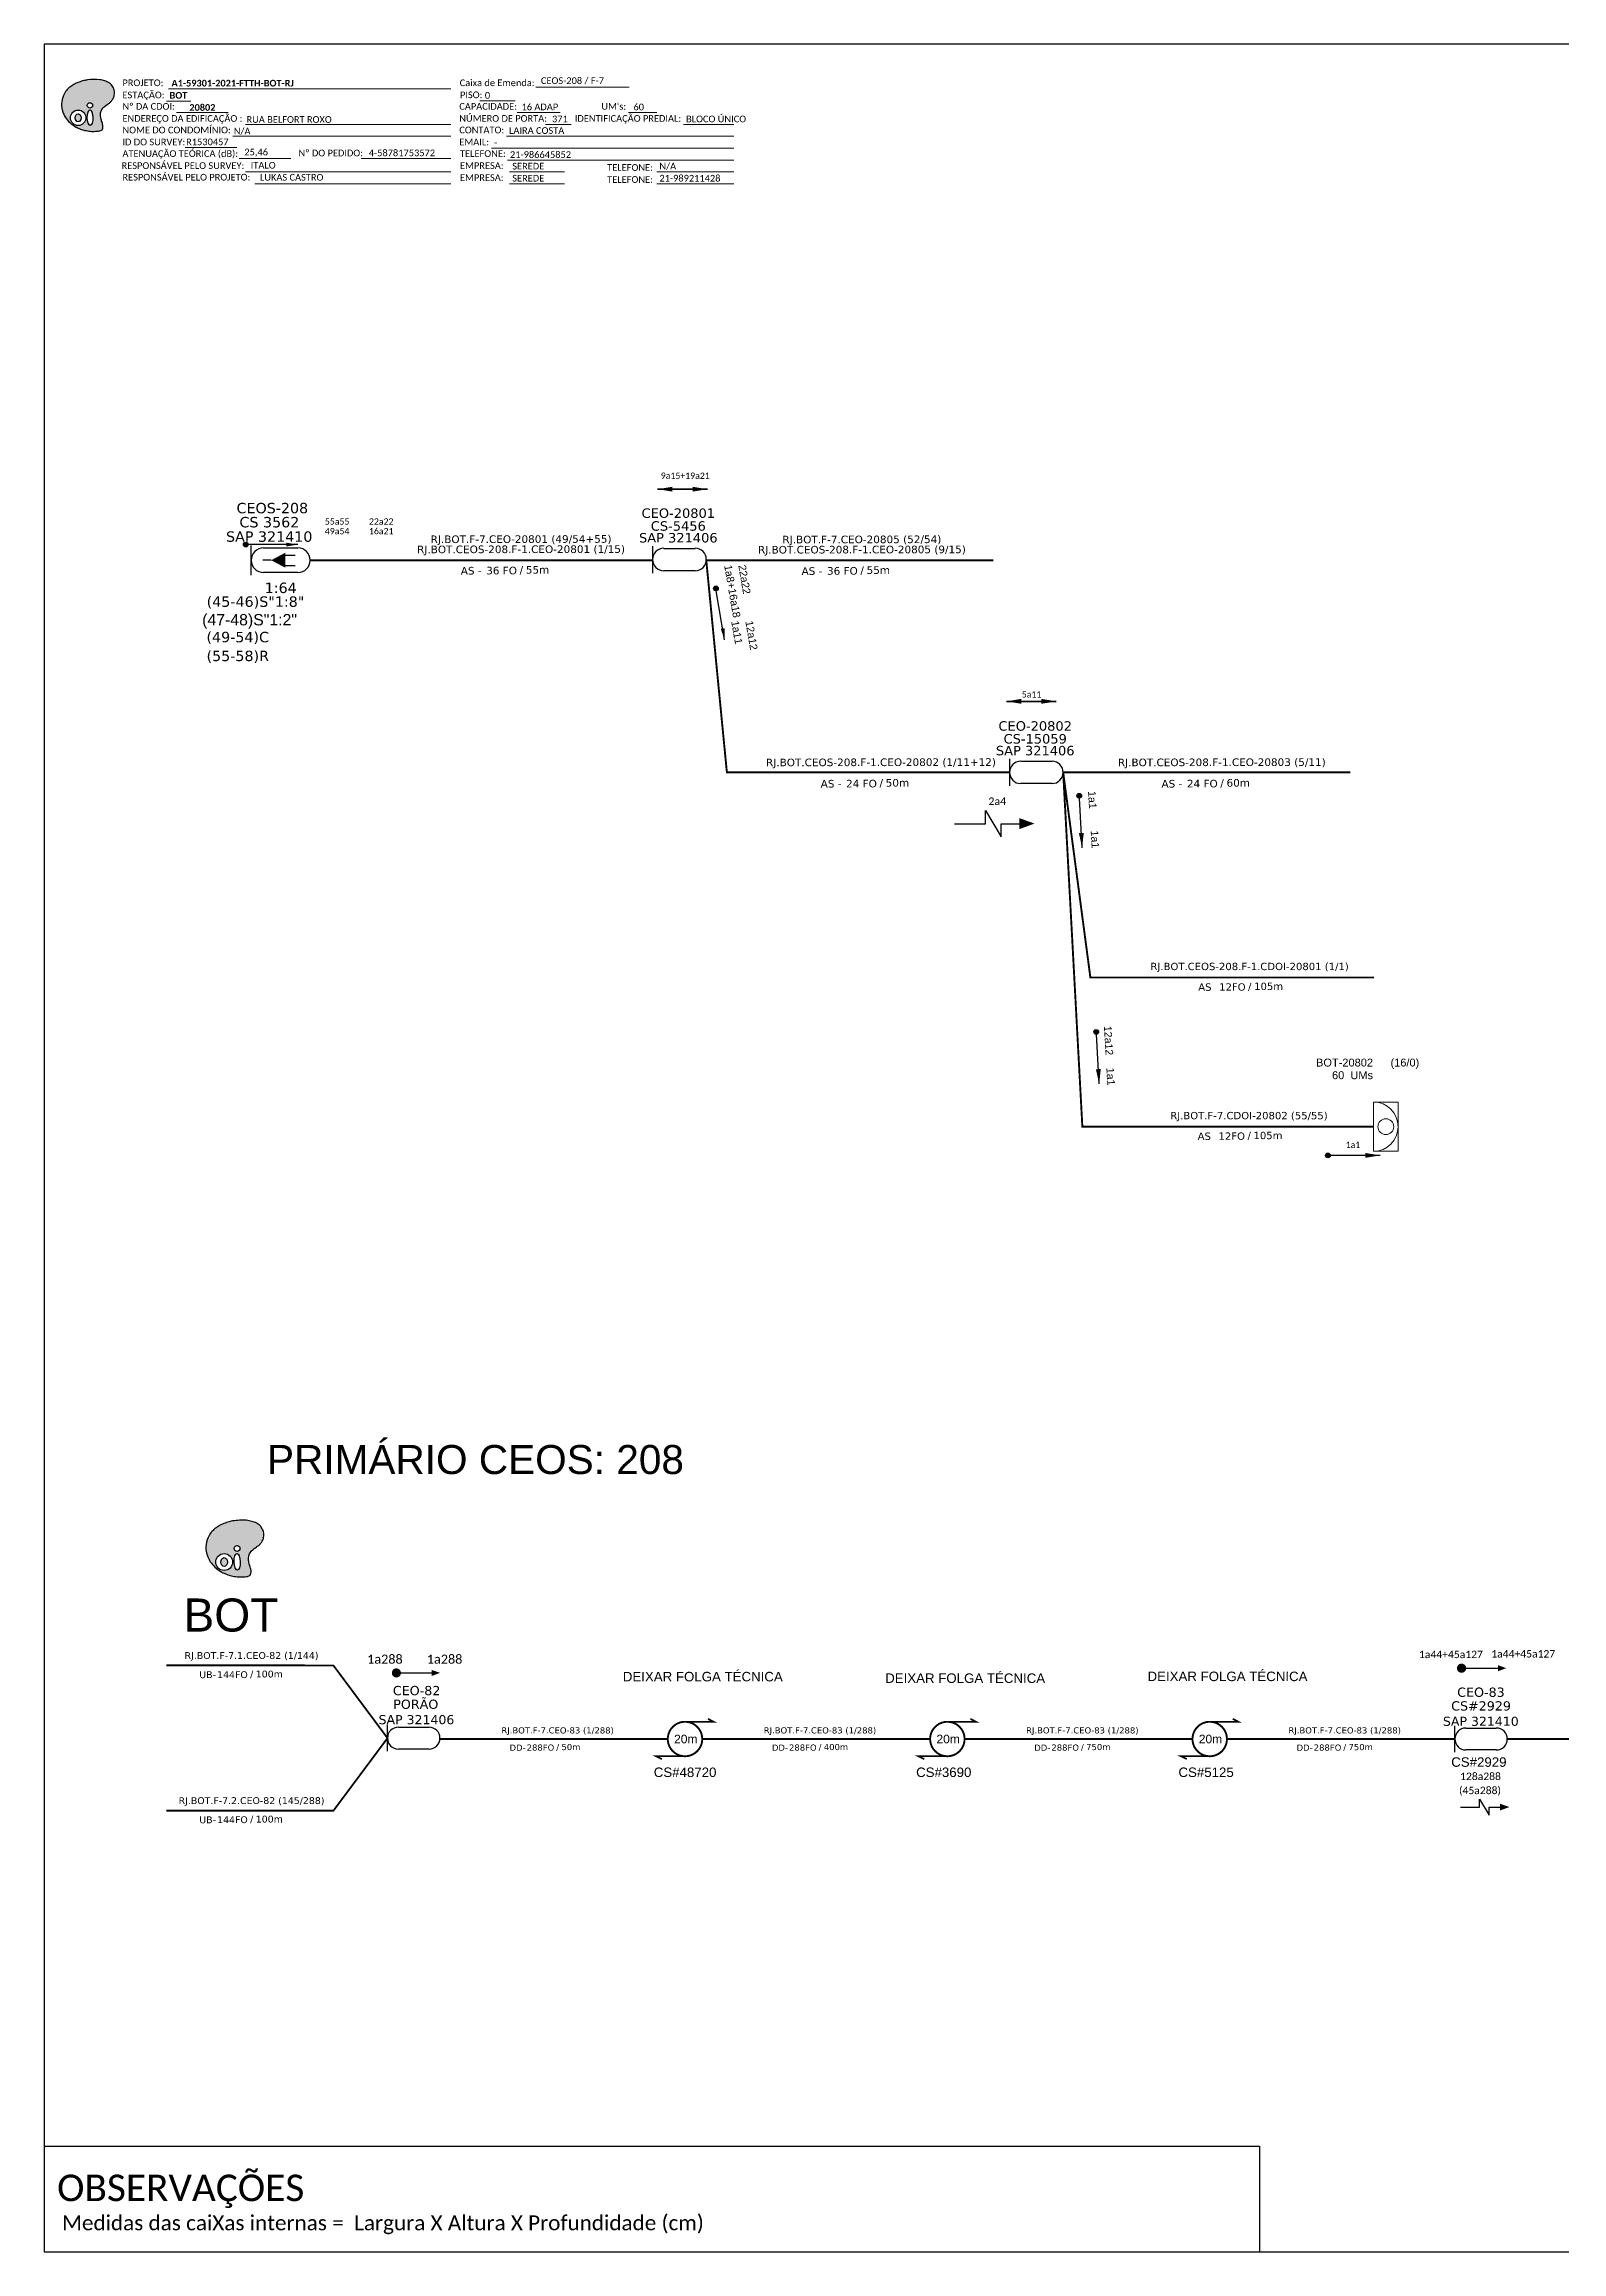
# Model space of a CAD drawing. Extents: x -89 to 2622484776, y -1852823961 to 1299.
# Drawn here: x -89 to 319, y 705 to 1299 of the extents above; entities that cross this region are included whole.
import ezdxf
from ezdxf.enums import TextEntityAlignment as Align

# ---------------------------------------------------------------- set-up
doc = ezdxf.new("R2010")
doc.units = 0
for name, color, linetype, lineweight in [("20.0-LEGENDA DOS CDO'S", 1, 'Continuous', 0), ('20.1-CDO_INTERIOR', 1, 'Continuous', 0), ('40.1-ETIQUETAS', 1, 'Continuous', 20)]:
    doc.layers.add(name, color=color, linetype=linetype, lineweight=lineweight)
for name, color, linetype in [('20.4-CEO', 1, 'Continuous'), ('20.4-CEOS', 1, 'Continuous'), ('20.5-CABO AÉREO', 1, 'Continuous'), ('20.5-CEO', 1, 'Continuous'), ('CAP a instalar', 1, 'Continuous'), ('CEO', 5, 'Continuous'), ('SETA', 7, 'Continuous'), ('Seta indicação do cabo', 7, 'Continuous')]:
    doc.layers.add(name, color=color, linetype=linetype)
doc.styles.add('ARIAL', font='arial.ttf')
doc.styles.add('siredit', font='verdana.ttf')
doc.styles.get("Standard").update_dxf_attribs({"font": 'arial.ttf'})
doc.styles.add('WMF-Calibri0', font='calibri.ttf')
doc.styles.add('WMF-Calibri1', font='calibrib.ttf')
doc.linetypes.add('FENCELINE1', pattern='A,0.25,-0.1,[133,ltypeshp.shx,S=0.1,R=0,X=-0.1,Y=0],-0.1,1', length=1.45)
doc.dimstyles.new('CC', dxfattribs={"dimtxt": 1, "dimasz": 2, "dimexe": 0.18, "dimexo": 0.0625, "dimgap": 0.09, "dimtad": 0, "dimdec": 0, "dimrnd": 1, "dimzin": 0, "dimdsep": 46, "dimtxsty": 'siredit', "dimblk": 'NONE', "dimcen": 0, "dimse1": 1, "dimse2": 1, "dimsd1": 1, "dimsd2": 1, "dimclrt": 7, "dimadec": 0, "dimazin": 0, "dimtfac": 1, "dimtdec": 0, "dimtofl": 0, "dimtmove": 0, "dimatfit": 3, "dimfxl": 0, "dimtolj": 1, "dimtzin": 0, "dimarcsym": 0})

# ---------------------------------------------------------------- blocks, each defined once
blk = doc.blocks.new('OI')
h = blk.add_hatch(color=40)
edge = h.paths.add_edge_path()
edge.add_spline(control_points=[(4.35, -0.67), (3.92, -0.99), (3.26, -1.5), (2.81, -2.59), (2.9, -3.5), (3.06, -4.27), (3.31, -4.85), (3.37, -5.39), (3.4, -5.88), (3.2, -6.4), (2.54, -6.61), (1.65, -6.63), (0.55, -6.67), (-0.56, -6.42), (-1.61, -6.14), (-2.77, -5.61), (-3.92, -4.77), (-4.89, -3.7), (-5.34, -2.65), (-5.6, -1.94), (-5.85, -0.96), (-5.71, 0.47), (-5.1, 2.02), (-4.14, 3.02), (-3.3, 3.61), (-2.37, 4.16), (-1.36, 4.44), (-0.56, 4.7), (0.79, 4.85), (2.24, 4.97), (3.79, 4.57), (4.67, 4.21), (5.44, 3.65), (5.76, 2.99), (6.03, 2.21), (6.01, 1.46), (5.72, 0.64), (5.31, 0.08), (4.88, -0.38), (4.51, -0.55), (4.35, -0.67)], knot_values=[0, 0, 0, 0, 1.60434, 2.417191, 3.427595, 4.282808, 4.776746, 5.304182, 5.888771, 6.258406, 6.858137, 7.79129, 8.986195, 10.124242, 11.187857, 12.242908, 13.953784, 15.414161, 16.515391, 17.349188, 17.675853, 19.552021, 21.515531, 22.568638, 23.63245, 24.621084, 25.782718, 26.745347, 27.142653, 29.870543, 31.004649, 31.921532, 32.709589, 33.801391, 34.042471, 35.192333, 35.971461, 36.628871, 37.254359, 37.836911, 37.836911, 37.836911, 37.836911], degree=3, periodic=0)
h.paths.add_polyline_path([(1.13, -0.87, -1), (-0.04, -0.87, -1)], flags=16)
edge = h.paths.add_edge_path(flags=16)
edge.add_ellipse((0.56, -3.59), major_axis=(-0.02, 1.71), ratio=0.361305, start_angle=0, end_angle=360)
h.paths.add_polyline_path([(-0.36, -3.62, -1), (-3.8, -3.62, -1)], flags=16)
edge = h.paths.add_edge_path(flags=0)
edge.add_ellipse((-2.08, -3.62), major_axis=(0, 0.885), ratio=0.758294, start_angle=0, end_angle=360)
at = {"color": 40}
for centre, radius in [((-2.08, -3.62), 1.72), ((0.54, -0.87), 0.587)]:
    blk.add_circle(centre, radius, dxfattribs=at)
blk.add_ellipse((-2.08, -3.62), major_axis=(0, 0.885), ratio=0.758294, start_param=-3.141592653589792, end_param=3.141592653589792, dxfattribs=at)
blk.add_ellipse((0.56, -3.59), major_axis=(-0.02, 1.71), ratio=0.361305, dxfattribs=at)
at = {"color": 40, "start_tangent": (-0.800898, -0.598801), "end_tangent": (-0.800898, -0.598801)}
blk.add_spline([(4.35, -0.67), (3.2, -1.78), (2.9, -2.54), (2.92, -3.55), (3.12, -4.38), (3.28, -4.85), (3.37, -5.37), (3.35, -5.95), (3.2, -6.29), (2.66, -6.55), (1.73, -6.63), (0.54, -6.62), (-0.58, -6.41), (-1.6, -6.11), (-2.56, -5.67), (-3.95, -4.67), (-4.89, -3.56), (-5.37, -2.56), (-5.64, -1.78), (-5.72, -1.46), (-5.63, 0.42), (-4.84, 2.22), (-4.13, 2.99), (-3.27, 3.62), (-2.4, 4.09), (-1.3, 4.47), (-0.37, 4.72), (0.02, 4.77), (2.75, 4.8), (3.85, 4.53), (4.69, 4.16), (5.31, 3.68), (5.85, 2.73), (5.93, 2.5), (5.94, 1.35), (5.67, 0.62), (5.29, 0.08), (4.84, -0.36), (4.35, -0.67)], degree=3, dxfattribs=at)
blk = doc.blocks.new('CARIMBO')
at = {"color": 7, "lineweight": 0}
for points in [[(35.66, -16.79), (111.64, -16.79)], [(134.48, -16.3), (159.61, -16.3)], [(35.15, -20.06), (41.7, -20.06)], [(37.81, -23.14), (51.75, -23.14)], [(119.43, -20.02), (128.92, -20.02)], [(129.48, -23.14), (141.1, -23.14)], [(159.42, -23.14), (167.09, -23.14)], [(52.97, -29.48), (111.64, -29.48)], [(56.38, -26.37), (111.64, -26.37)], [(126.6, -29.48), (187.83, -29.48)], [(137.07, -26.37), (144.01, -26.37)], [(174.24, -26.37), (187.8, -26.37)], [(40.13, -32.55), (54.07, -32.55)], [(54.67, -35.52), (68.61, -35.52)], [(122.56, -32.72), (187.83, -32.72)], [(56.38, -39.07), (111.64, -39.07)], [(126.84, -35.96), (187.83, -35.96)], [(127.45, -39.07), (142.25, -39.07)], [(167.06, -39.07), (187.83, -39.07)], [(58.87, -42.31), (111.64, -42.31)], [(127.45, -42.31), (142.25, -42.31)], [(167.06, -42.31), (187.83, -42.31)]]:
    blk.add_lwpolyline(points, dxfattribs=at)
at = {"color": 7, "xscale": 1.213923925163967, "yscale": 1.213923925163967, "zscale": 1.213923925163967, "rotation": 0.1532896023949059}
blk.add_blockref('OI', (13.86, -20.16), dxfattribs=at)
at = {"color": 7, "lineweight": 0, "style": 'WMF-Calibri0'}
for s, height, p in [('PROJETO:', 1.793, (23.26, -16.04)), ('ESTAÇÃO:', 1.793, (23.26, -19.32)), ('Caixa de Emenda:', 1.7927, (114.02, -16.04)), ('PISO:', 1.793, (114.09, -19.28)), ('ENDEREÇO DA EDIFICAÇÃO :', 1.7927, (23.26, -25.63)), ('Nº DA CDOI:', 1.7927, (23.26, -22.39)), ('CAPACIDADE:', 1.7927, (113.91, -22.39)), ('NÚMERO DE PORTA:', 1.7927, (113.91, -25.63)), ('IDENTIFICAÇÃO PREDIAL:', 1.7927, (144.99, -25.63)), ("UM's:", 1.793, (152.15, -22.39)), ('NOME DO CONDOMÍNIO:', 1.7927, (23.26, -28.74)), ('CONTATO:', 1.793, (113.91, -28.74)), ('ATENUAÇÃO TEÓRICA (dB):', 1.7927, (23.26, -35.09)), ('ID DO SURVEY:', 1.7927, (23.26, -31.97)), ('EMAIL:', 1.793, (113.91, -31.97)), ('TELEFONE:', 1.793, (114.09, -35.09)), ('RESPONSÁVEL PELO SURVEY:', 1.7927, (23.02, -38.32)), ('RESPONSÁVEL PELO PROJETO:', 1.7927, (23.26, -41.44)), ('EMPRESA:', 1.793, (114.09, -38.32)), ('EMPRESA:', 1.793, (114.09, -41.56)), ('TELEFONE:', 1.793, (153.7, -38.83)), ('TELEFONE:', 1.793, (153.7, -42.06))]:
    blk.add_text(s, height=height, dxfattribs=at).set_placement(p)
at = {"color": 7, "lineweight": 0, "flags": 8}
for tag, p, style in [('EST', (35.94, -19.41), 'WMF-Calibri1'), ('PROJ', (36.46, -16.13), 'WMF-Calibri1'), ('PISO_PTR', (120.78, -19.42), 'WMF-Calibri0'), ('CEOS-XX', (135.87, -15.46), 'WMF-Calibri0'), ('CAPAC.', (130.66, -22.52), 'WMF-Calibri0'), ("UC'S", (160.78, -22.54), 'WMF-Calibri0'), ('NOME_DO_COND.', (53.23, -29.02), 'WMF-Calibri0'), ('LOGRADOURO', (56.65, -25.91), 'WMF-Calibri0'), ('NOME_DO_CONTATO', (127.3, -28.89), 'WMF-Calibri0'), ('N°', (138.85, -25.77), 'WMF-Calibri0'), ('N°PREDIO', (174.94, -25.77), 'WMF-Calibri0'), ('_ID_', (40.39, -31.94), 'WMF-Calibri0'), ('O_POTEN', (56.06, -34.68), 'WMF-Calibri0'), ('EMAIL', (123.26, -32.12), 'WMF-Calibri0'), ('TELEFONE', (127.55, -35.36), 'WMF-Calibri0'), ('RES_SURVEY', (57.78, -38.23), 'WMF-Calibri0'), ('RES_PROJ', (60.27, -41.47), 'WMF-Calibri0'), ('EMP_RESP_SURVEY', (128.16, -38.47), 'WMF-Calibri0'), ('EMP_RESP_PROJ', (128.16, -41.71), 'WMF-Calibri0'), ('CONT_RESP_SURVEY', (167.76, -38.47), 'WMF-Calibri0'), ('CONT_RESP_PROJ', (167.76, -41.71), 'WMF-Calibri0')]:
    blk.add_attdef(tag, p, '', height=1.79, dxfattribs=dict(at, style=style))
at = {"color": 7, "lineweight": 0, "style": 'WMF-Calibri1', "flags": 8}
blk.add_attdef("N° CDO'S", text='', height=1.79, dxfattribs=at).set_placement((44.78, -22.68), align=Align.CENTER)
blk = doc.blocks.new('ETIQUETA_RS5F')
at = {"layer": '40.1-ETIQUETAS', "color": 0, "style": 'siredit'}
blk.add_text('/', height=1.5, dxfattribs=at).set_placement((1.58, -1.95), align=Align.MIDDLE_RIGHT)
for tag, p in [('ETIQUETA_R_PRIMARIA', (1.21, 4.1)), ('ETIQUETA_R_SECUNDARIA', (1.21, 2.1)), ('F_ATIVAS/F_MORTAS', (1.14, -4.24))]:
    blk.add_attdef(tag, text='', height=1.5, dxfattribs=at).set_placement(p, align=Align.MIDDLE_CENTER)
for tag, p in [('TIPO_CABO', (-6.58, -2.12)), ('CAP_CABO', (0.4, -2.09))]:
    blk.add_attdef(tag, text='', height=1.5, dxfattribs=at).set_placement(p, align=Align.MIDDLE_RIGHT)
blk.add_attdef('METROS', text='', height=1.5, dxfattribs=at).set_placement((2.14, -1.95), align=Align.MIDDLE_LEFT)
for tag, p in [('FUSÃO_1', (0.85, -8.39)), ('FUSÃO_2', (0.85, -10.6)), ('FUSÃO_3', (0.85, -12.93)), ('FUSÃO_4', (0.85, -15.14)), ('FUSÃO_5', (0.85, -17.16))]:
    blk.add_attdef(tag, text='', height=1.5, dxfattribs=at).set_placement(p, align=Align.CENTER)
blk = doc.blocks.new('_None')
blk = doc.blocks.new('SETA 2')
at = {"layer": 'Seta indicação do cabo'}
h = blk.add_hatch(color=256, dxfattribs=at)
h.dxf.hatch_style = 1
h.paths.add_polyline_path([(348.974, 271.648, 1), (348.848, 271.648, 1)])
blk.add_circle((348.911, 271.648), 0.0626, dxfattribs=at)
blk.add_leader([(350.279, 271.648), (348.974, 271.648)], dimstyle='CC', override={"dimasz": 0.3}, dxfattribs=at)

msp = doc.modelspace()

# ---------------------------------------------------------------- hatches: boundary and pattern name
at = {"layer": 'Seta indicação do cabo'}
h = msp.add_hatch(color=256, dxfattribs=at)
h.dxf.hatch_style = 1
h.paths.add_polyline_path([(189.87, 1096.8, 1), (188.59, 1096.8, 1)])
h = msp.add_hatch(color=256, dxfattribs=at)
h.dxf.hatch_style = 1
h.paths.add_polyline_path([(194.44, 1033.26, 1), (193.16, 1033.26, 1)])
h = msp.add_hatch(color=256, dxfattribs=at)
h.dxf.hatch_style = 1
h.paths.add_polyline_path([(256.79, 1000.03, 1), (255.5, 1000.03, 1)])

# ---------------------------------------------------------------- linework, layer by layer
msp.add_lwpolyline([(-89.32, 705.02), (749.25, 705.02), (749.25, 1299.02), (-89.32, 1299.02), (-89.32, 705.02)])
at = {"color": 7, "lineweight": 0}
msp.add_lwpolyline([(-4.01, 1268.26), (20.14, 1268.26)], dxfattribs=at)
at = {"color": 7}
for points in [[(163.97, 1089.28), (163.97, 1092.84), (168.23, 1085.73), (168.23, 1089.28)], [(292.11, 862.06), (301.9, 862.06)], [(296.92, 824.67), (296.92, 826.84), (299.52, 822.51), (299.52, 824.67)], [(-89.24, 733.5), (237.71, 733.5), (237.71, 705.02)]]:
    msp.add_lwpolyline(points, dxfattribs=at)
for points, const_width in [([(4.86, 860.78, 1), (6.09, 860.79, 1)], 1.23), ([(291.5, 862.05, 1), (292.73, 862.06, 1)], 1.23), ([(83.14, 847.64, 1.000012), (83.14, 838.37, 0.999978)], 0.515), ([(153.74, 847.64, 1.000012), (153.74, 838.37, 0.999978)], 0.515), ([(224.34, 847.64, 1.000012), (224.34, 838.37, 0.999978)], 0.515)]:
    msp.add_lwpolyline(points, format="xyb", close=True, dxfattribs=dict(at, const_width=const_width))
at = {"color": 7, "const_width": 0.483}
for points in [[(83.14, 847.64), (90.86, 847.64), (89.32, 848.42)], [(153.74, 847.64), (161.46, 847.64), (159.92, 848.42)], [(224.34, 847.64), (232.06, 847.64), (230.52, 848.42)], [(83.14, 838.37), (75.41, 838.37), (76.95, 837.6)], [(153.74, 838.37), (146.01, 838.37), (147.55, 837.6)], [(224.34, 838.37), (216.61, 838.37), (218.16, 837.6)]]:
    msp.add_lwpolyline(points, dxfattribs=at)
at = {"layer": '20.1-CDO_INTERIOR', "color": 1, "lineweight": 18}
msp.add_lwpolyline([(275.04, 1001.13), (275.04, 1014.39), (268.41, 1014.39), (268.41, 1001.13)], close=True, dxfattribs=at)
msp.add_circle((271.73, 1007.76), 2.12, dxfattribs=at)
msp.add_arc((268.41, 1007.76), 6.63, 270, 90, dxfattribs=at)
at = {"layer": '20.4-CEO', "color": 7}
for p, q in [((6.01, 846.18), (14.25, 846.18)), ((14.25, 840.31), (6.01, 840.31))]:
    msp.add_line(p, q, dxfattribs=at)
at = {"layer": '20.4-CEO', "color": 7, "const_width": 0.491}
for points in [[(-56.41, 862.85), (-11.48, 862.8), (3.08, 843.25)], [(-56.41, 823.73), (-11.48, 823.71), (3.08, 843.25)]]:
    msp.add_lwpolyline(points, dxfattribs=at)
at = {"layer": '20.4-CEO', "color": 7}
msp.add_lwpolyline([(3.08, 839.71), (3.08, 846.79)], dxfattribs=at)
for centre, start, end in [((6.01, 843.25), 90, 270), ((14.25, 843.25), 270, 90)]:
    msp.add_arc(centre, 2.94, start, end, dxfattribs=at)
at = {"layer": '20.4-CEOS', "color": 7}
for p, q in [((-30.29, 1163.48), (-21.02, 1163.48)), ((-21.02, 1156.87), (-30.29, 1156.87)), ((293.24, 845.94), (301.47, 845.94)), ((301.47, 840.07), (293.24, 840.07))]:
    msp.add_line(p, q, dxfattribs=at)
for points in [[(-33.59, 1156.19), (-33.59, 1164.16)], [(-28.21, 1160.17), (-30.44, 1160.17)], [(-24.56, 1161.49), (-21.74, 1161.49)], [(-24.56, 1158.74), (-21.74, 1158.74)], [(290.3, 839.47), (290.3, 846.55)]]:
    msp.add_lwpolyline(points, dxfattribs=at)
msp.add_lwpolyline([(-28.21, 1160.17, 0, 4.08, 0), (-24.39, 1160.17, 4.08, 4.08, 0)], format="xyseb", dxfattribs=at)
for centre, radius, start, end in [((-30.29, 1160.17), 3.3, 90, 270), ((-21.02, 1160.17), 3.3, 270, 90), ((293.24, 843.01), 2.94, 90, 270), ((301.47, 843.01), 2.94, 270, 90)]:
    msp.add_arc(centre, radius, start, end, dxfattribs=at)
at = {"layer": '20.5-CABO AÉREO', "color": 7, "ltscale": 8, "const_width": 0.491}
for points in [[(17.17, 843.01), (78.5, 843.01)], [(87.77, 843.01), (149.1, 843.01)], [(158.37, 843.01), (219.7, 843.01)], [(228.97, 843.01), (290.3, 843.01)], [(304.41, 843.01), (365.73, 843.01)]]:
    msp.add_lwpolyline(points, dxfattribs=at)
at = {"layer": '20.5-CEO', "color": 7}
for p, q in [((77.43, 1163.36), (85.86, 1163.36)), ((85.86, 1157.35), (77.43, 1157.35))]:
    msp.add_line(p, q, dxfattribs=at)
at = {"layer": '20.5-CEO', "color": 5}
for p, q in [((173.47, 1106.09), (181.91, 1106.09)), ((181.91, 1100.08), (173.47, 1100.08))]:
    msp.add_line(p, q, dxfattribs=at)
at = {"layer": '20.5-CEO', "color": 7}
msp.add_lwpolyline([(74.42, 1163.98), (74.42, 1156.73)], dxfattribs=at)
at = {"layer": '20.5-CEO', "color": 5}
msp.add_lwpolyline([(170.46, 1106.71), (170.46, 1099.46)], dxfattribs=at)
at = {"layer": '20.5-CEO', "color": 7}
for centre, start, end in [((77.43, 1160.36), 90, 270), ((85.86, 1160.36), 270, 90)]:
    msp.add_arc(centre, 3.01, start, end, dxfattribs=at)
at = {"layer": '20.5-CEO', "color": 5}
for centre, start, end in [((173.47, 1103.09), 90, 270), ((181.91, 1103.09), 270, 90)]:
    msp.add_arc(centre, 3.01, start, end, dxfattribs=at)
at = {"layer": 'CAP a instalar', "color": 5, "ltscale": 30, "const_width": 0.513}
for points in [[(-17.72, 1160.17), (-17.72, 1160.17), (18.96, 1160.17)], [(18.96, 1160.17), (74.43, 1160.17)], [(88.86, 1160.17), (94.41, 1103.09), (170.46, 1103.09)]]:
    msp.add_lwpolyline(points, dxfattribs=at)
at = {"layer": 'CAP a instalar', "color": 7, "ltscale": 30, "const_width": 0.513}
for points in [[(-17.72, 1160.17), (-17.72, 1160.17)], [(88.86, 1160.17), (166.14, 1160.16)], [(268.58, 1047.89), (192.23, 1047.89), (184.91, 1103.09)], [(184.91, 1103.09), (262.18, 1103.09)]]:
    msp.add_lwpolyline(points, dxfattribs=at)
at = {"layer": 'CAP a instalar', "color": 1, "ltscale": 30, "const_width": 0.513}
msp.add_lwpolyline([(268.41, 1007.76), (190.07, 1007.76), (184.91, 1103.09)], dxfattribs=at)
at = {"layer": 'SETA', "color": 7}
for points in [[(155.62, 1089.28), (163.97, 1089.28)], [(168.23, 1089.28), (174.66, 1089.28)], [(5.47, 860.79), (16.14, 860.79)], [(291.84, 824.67), (296.92, 824.67)], [(299.52, 824.67), (303.43, 824.67)]]:
    msp.add_lwpolyline(points, dxfattribs=at)
for points in [[(173.13, 1090.78), (177.19, 1089.31), (173.13, 1087.83)], [(14.97, 861.6), (17.22, 860.8), (14.98, 859.97)], [(301.9, 862.88), (304.15, 862.07), (301.91, 861.24)], [(302.5, 825.59), (304.98, 824.69), (302.5, 823.79)]]:
    msp.add_solid(points, dxfattribs=at)
at = {"layer": 'Seta indicação do cabo'}
for centre in [(189.23, 1096.8), (193.8, 1033.26), (256.14, 1000.03)]:
    msp.add_circle(centre, 0.642, dxfattribs=at)

# ---------------------------------------------------------------- block references
ref = msp.add_blockref('CARIMBO', (-91.51, 1303.77))
ref.add_attrib('PROJ', 'A1-59301-2021-FTTH-BOT-RJ', (-55.05, 1287.63), dxfattribs={"color": 7, "lineweight": 0, "height": 1.7927, "style": 'WMF-Calibri1'})
ref.add_attrib('EST', 'BOT', (-55.57, 1284.35), dxfattribs={"color": 7, "lineweight": 0, "height": 1.793, "style": 'WMF-Calibri1'})
ref.add_attrib("N° CDO'S", '20802', dxfattribs={"color": 7, "lineweight": 0, "height": 1.793, "style": 'WMF-Calibri1'}).set_placement((-46.73, 1281.09), align=Align.CENTER)
ref.add_attrib('LOGRADOURO', 'RUA BELFORT ROXO', (-34.86, 1277.86), dxfattribs={"color": 7, "lineweight": 0, "height": 1.7927, "style": 'WMF-Calibri0'})
ref.add_attrib('NOME_DO_COND.', 'N/A', (-38.28, 1274.74), dxfattribs={"color": 7, "lineweight": 0, "height": 1.793, "style": 'WMF-Calibri0'})
ref.add_attrib('_ID_', 'R1530457', (-51.11, 1271.83), dxfattribs={"color": 7, "lineweight": 0, "height": 1.793, "style": 'WMF-Calibri0'})
ref.add_attrib('O_POTEN', '25,46', (-35.45, 1269.09), dxfattribs={"color": 7, "lineweight": 0, "height": 1.793, "style": 'WMF-Calibri0'})
ref.add_attrib('RES_SURVEY', 'ITALO', (-33.73, 1265.54), dxfattribs={"color": 7, "lineweight": 0, "height": 1.793, "style": 'WMF-Calibri0'})
ref.add_attrib('RES_PROJ', 'LUKAS CASTRO', (-31.24, 1262.3), dxfattribs={"color": 7, "lineweight": 0, "height": 1.7927, "style": 'WMF-Calibri0'})
ref.add_attrib('CEOS-XX', 'CEOS-208 / F-7', (44.36, 1288.31), dxfattribs={"color": 7, "lineweight": 0, "height": 1.7927, "style": 'WMF-Calibri0'})
ref.add_attrib('CAPAC.', '16 ADAP', (39.15, 1281.25), dxfattribs={"color": 7, "lineweight": 0, "height": 1.793, "style": 'WMF-Calibri0'})
ref.add_attrib("UC'S", '60', (69.27, 1281.23), dxfattribs={"color": 7, "lineweight": 0, "height": 1.793, "style": 'WMF-Calibri0'})
ref.add_attrib('PISO_PTR', '0', (29.28, 1284.34), dxfattribs={"color": 7, "lineweight": 0, "height": 1.79, "style": 'WMF-Calibri0'})
ref.add_attrib('N°', '371', (47.34, 1278), dxfattribs={"color": 7, "lineweight": 0, "height": 1.793, "style": 'WMF-Calibri0'})
ref.add_attrib('N°PREDIO', 'BLOCO ÚNICO', (83.43, 1278), dxfattribs={"color": 7, "lineweight": 0, "height": 1.7927, "style": 'WMF-Calibri0'})
ref.add_attrib('NOME_DO_CONTATO', 'LAIRA COSTA', (35.79, 1274.88), dxfattribs={"color": 7, "lineweight": 0, "height": 1.7927, "style": 'WMF-Calibri0'})
ref.add_attrib('EMAIL', '-', (31.75, 1271.65), dxfattribs={"color": 7, "lineweight": 0, "height": 1.79, "style": 'WMF-Calibri0'})
ref.add_attrib('TELEFONE', '21-986645852', (36.04, 1268.41), dxfattribs={"color": 7, "lineweight": 0, "height": 1.7927, "style": 'WMF-Calibri0'})
ref.add_attrib('EMP_RESP_SURVEY', 'SEREDE', (36.65, 1265.3), dxfattribs={"color": 7, "lineweight": 0, "height": 1.793, "style": 'WMF-Calibri0'})
ref.add_attrib('EMP_RESP_PROJ', 'SEREDE', (36.65, 1262.06), dxfattribs={"color": 7, "lineweight": 0, "height": 1.793, "style": 'WMF-Calibri0'})
ref.add_attrib('CONT_RESP_SURVEY', 'N/A', (76.25, 1265.3), dxfattribs={"color": 7, "lineweight": 0, "height": 1.793, "style": 'WMF-Calibri0'})
ref.add_attrib('CONT_RESP_PROJ', '21-989211428', (76.25, 1262.06), dxfattribs={"color": 7, "lineweight": 0, "height": 1.7927, "style": 'WMF-Calibri0'})
at = {"xscale": 10.25641025641026, "yscale": 10.25641025641026, "zscale": 10.25641025641026}
msp.add_blockref('SETA 2', (-3613.63, -1621.76), dxfattribs=at)
at = {"xscale": 10.25641025641025, "yscale": 10.25641025641026, "zscale": 10.25641025641026, "rotation": 279.5330343062151}
msp.add_blockref('SETA 2', (-3248.87, 4220.32), dxfattribs=at)
at = {"color": 5, "xscale": 1.325038431749305, "yscale": 1.325038431749305, "zscale": 1.325038431749305, "rotation": 0.1532885625447551}
msp.add_blockref('OI', (-38.13, 895.43), dxfattribs=at)
at = {"layer": '40.1-ETIQUETAS'}
ref = msp.add_blockref('ETIQUETA_RS5F', (37.42, 1160.25), dxfattribs=dict(at, xscale=1.363666299101546, yscale=1.363666299101546, zscale=1.363666299101546, rotation=0.1179917413874846))
ref.add_attrib('ETIQUETA_R_PRIMARIA', 'RJ.BOT.F-7.CEO-20801 (49/54+55)', dxfattribs={"color": 0, "height": 2.0455, "rotation": 0.11799, "style": 'siredit'}).set_placement((39.02, 1165.85), align=Align.MIDDLE_CENTER)
ref.add_attrib('ETIQUETA_R_SECUNDARIA', 'RJ.BOT.CEOS-208.F-1.CEO-20801 (1/15)', dxfattribs={"color": 0, "height": 2.0455, "rotation": 0.11799, "style": 'siredit'}).set_placement((39.02, 1163.12), align=Align.MIDDLE_CENTER)
ref.add_attrib('TIPO_CABO', 'AS -', dxfattribs={"color": 0, "height": 2.045, "rotation": 0.11799, "style": 'siredit'}).set_placement((28.4, 1157.35), align=Align.MIDDLE_RIGHT)
ref.add_attrib('CAP_CABO', '36 FO', dxfattribs={"color": 0, "height": 2.045, "rotation": 0.11799, "style": 'siredit'}).set_placement((37.92, 1157.4), align=Align.MIDDLE_RIGHT)
ref.add_attrib('METROS', '55m', dxfattribs={"color": 0, "height": 2.045, "rotation": 0.11799, "style": 'siredit'}).set_placement((40.3, 1157.59), align=Align.MIDDLE_LEFT)
at = {"layer": '40.1-ETIQUETAS', "color": 7}
ref = msp.add_blockref('ETIQUETA_RS5F', (129.13, 1160.17), dxfattribs=dict(at, xscale=1.363666299101546, yscale=1.363666299101546, zscale=1.363666299101546, rotation=0.1179917413874845))
ref.add_attrib('ETIQUETA_R_PRIMARIA', 'RJ.BOT.F-7.CEO-20805 (52/54)', dxfattribs={"color": 0, "height": 2.0455, "rotation": 0.11799, "style": 'siredit'}).set_placement((130.73, 1165.77), align=Align.MIDDLE_CENTER)
ref.add_attrib('ETIQUETA_R_SECUNDARIA', 'RJ.BOT.CEOS-208.F-1.CEO-20805 (9/15)', dxfattribs={"color": 0, "height": 2.0455, "rotation": 0.11799, "style": 'siredit'}).set_placement((130.74, 1163.04), align=Align.MIDDLE_CENTER)
ref.add_attrib('TIPO_CABO', 'AS -', dxfattribs={"color": 0, "height": 2.045, "rotation": 0.11799, "style": 'siredit'}).set_placement((120.11, 1157.26), align=Align.MIDDLE_RIGHT)
ref.add_attrib('CAP_CABO', '36 FO', dxfattribs={"color": 0, "height": 2.045, "rotation": 0.11799, "style": 'siredit'}).set_placement((129.63, 1157.31), align=Align.MIDDLE_RIGHT)
ref.add_attrib('METROS', '55m', dxfattribs={"color": 0, "height": 2.045, "rotation": 0.11799, "style": 'siredit'}).set_placement((132.01, 1157.51), align=Align.MIDDLE_LEFT)
at = {"layer": '40.1-ETIQUETAS'}
ref = msp.add_blockref('ETIQUETA_RS5F', (134.27, 1102.94), dxfattribs=dict(at, xscale=1.363666299101546, yscale=1.363666299101546, zscale=1.363666299101546, rotation=0.1179917413874845))
ref.add_attrib('ETIQUETA_R_SECUNDARIA', 'RJ.BOT.CEOS-208.F-1.CEO-20802 (1/11+12)', dxfattribs={"color": 0, "height": 2.0455, "rotation": 0.11799, "style": 'siredit'}).set_placement((135.87, 1105.81), align=Align.MIDDLE_CENTER)
ref.add_attrib('TIPO_CABO', 'AS -', dxfattribs={"color": 0, "height": 2.045, "rotation": 0.11799, "style": 'siredit'}).set_placement((125.25, 1100.04), align=Align.MIDDLE_RIGHT)
ref.add_attrib('CAP_CABO', '24 FO', dxfattribs={"color": 0, "height": 2.045, "rotation": 0.11799, "style": 'siredit'}).set_placement((134.77, 1100.08), align=Align.MIDDLE_RIGHT)
ref.add_attrib('METROS', '50m', dxfattribs={"color": 0, "height": 2.045, "rotation": 0.11799, "style": 'siredit'}).set_placement((137.15, 1100.28), align=Align.MIDDLE_LEFT)
at = {"layer": '40.1-ETIQUETAS', "color": 7}
ref = msp.add_blockref('ETIQUETA_RS5F', (225.99, 1102.94), dxfattribs=dict(at, xscale=1.363666299101546, yscale=1.363666299101546, zscale=1.363666299101546, rotation=0.1179917413874845))
ref.add_attrib('ETIQUETA_R_SECUNDARIA', 'RJ.BOT.CEOS-208.F-1.CEO-20803 (5/11)', dxfattribs={"color": 0, "height": 2.0455, "rotation": 0.11799, "style": 'siredit'}).set_placement((227.59, 1105.81), align=Align.MIDDLE_CENTER)
ref.add_attrib('TIPO_CABO', 'AS -', dxfattribs={"color": 0, "height": 2.045, "rotation": 0.11799, "style": 'siredit'}).set_placement((216.97, 1100.04), align=Align.MIDDLE_RIGHT)
ref.add_attrib('CAP_CABO', '24 FO', dxfattribs={"color": 0, "height": 2.045, "rotation": 0.11799, "style": 'siredit'}).set_placement((226.49, 1100.08), align=Align.MIDDLE_RIGHT)
ref.add_attrib('METROS', '60m', dxfattribs={"color": 0, "height": 2.045, "rotation": 0.11799, "style": 'siredit'}).set_placement((228.87, 1100.28), align=Align.MIDDLE_LEFT)
ref = msp.add_blockref('ETIQUETA_RS5F', (-34.97, 862.89), dxfattribs=dict(at, xscale=1.226548107927064, yscale=1.226548107927064, zscale=1.226548107927064))
ref.add_attrib('ETIQUETA_R_SECUNDARIA', 'RJ.BOT.F-7.1.CEO-82 (1/144)', dxfattribs={"color": 0, "height": 1.8398, "style": 'siredit'}).set_placement((-33.51, 865.47), align=Align.MIDDLE_CENTER)
ref.add_attrib('TIPO_CABO', 'UB-', dxfattribs={"color": 0, "height": 1.84, "style": 'siredit'}).set_placement((-43.08, 860.3), align=Align.MIDDLE_RIGHT)
ref.add_attrib('CAP_CABO', '144FO', dxfattribs={"color": 0, "height": 1.84, "style": 'siredit'}).set_placement((-34.52, 860.32), align=Align.MIDDLE_RIGHT)
ref.add_attrib('METROS', '100m', dxfattribs={"color": 0, "height": 1.84, "style": 'siredit'}).set_placement((-32.37, 860.49), align=Align.MIDDLE_LEFT)
ref = msp.add_blockref('ETIQUETA_RS5F', (47.52, 843.01), dxfattribs=dict(at, xscale=1.103893297134364, yscale=1.103893297134364, zscale=1.103893297134364))
ref.add_attrib('ETIQUETA_R_SECUNDARIA', 'RJ.BOT.F-7.CEO-83 (1/288)', dxfattribs={"color": 0, "height": 1.6558, "style": 'siredit'}).set_placement((48.86, 845.33), align=Align.MIDDLE_CENTER)
ref.add_attrib('TIPO_CABO', 'DD-', dxfattribs={"color": 0, "height": 1.656, "style": 'siredit'}).set_placement((40.25, 840.67), align=Align.MIDDLE_RIGHT)
ref.add_attrib('CAP_CABO', '288FO', dxfattribs={"color": 0, "height": 1.656, "style": 'siredit'}).set_placement((47.96, 840.7), align=Align.MIDDLE_RIGHT)
ref.add_attrib('METROS', '50m', dxfattribs={"color": 0, "height": 1.656, "style": 'siredit'}).set_placement((49.89, 840.85), align=Align.MIDDLE_LEFT)
ref = msp.add_blockref('ETIQUETA_RS5F', (118.12, 843.01), dxfattribs=dict(at, xscale=1.103893297134364, yscale=1.103893297134364, zscale=1.103893297134364))
ref.add_attrib('ETIQUETA_R_SECUNDARIA', 'RJ.BOT.F-7.CEO-83 (1/288)', dxfattribs={"color": 0, "height": 1.6558, "style": 'siredit'}).set_placement((119.46, 845.33), align=Align.MIDDLE_CENTER)
ref.add_attrib('TIPO_CABO', 'DD-', dxfattribs={"color": 0, "height": 1.656, "style": 'siredit'}).set_placement((110.85, 840.67), align=Align.MIDDLE_RIGHT)
ref.add_attrib('CAP_CABO', '288FO', dxfattribs={"color": 0, "height": 1.656, "style": 'siredit'}).set_placement((118.56, 840.7), align=Align.MIDDLE_RIGHT)
ref.add_attrib('METROS', '400m', dxfattribs={"color": 0, "height": 1.656, "style": 'siredit'}).set_placement((120.49, 840.85), align=Align.MIDDLE_LEFT)
ref = msp.add_blockref('ETIQUETA_RS5F', (188.72, 843.01), dxfattribs=dict(at, xscale=1.103893297134364, yscale=1.103893297134364, zscale=1.103893297134364))
ref.add_attrib('ETIQUETA_R_SECUNDARIA', 'RJ.BOT.F-7.CEO-83 (1/288)', dxfattribs={"color": 0, "height": 1.6558, "style": 'siredit'}).set_placement((190.06, 845.33), align=Align.MIDDLE_CENTER)
ref.add_attrib('TIPO_CABO', 'DD-', dxfattribs={"color": 0, "height": 1.656, "style": 'siredit'}).set_placement((181.45, 840.67), align=Align.MIDDLE_RIGHT)
ref.add_attrib('CAP_CABO', '288FO', dxfattribs={"color": 0, "height": 1.656, "style": 'siredit'}).set_placement((189.16, 840.7), align=Align.MIDDLE_RIGHT)
ref.add_attrib('METROS', '750m', dxfattribs={"color": 0, "height": 1.656, "style": 'siredit'}).set_placement((191.09, 840.85), align=Align.MIDDLE_LEFT)
ref = msp.add_blockref('ETIQUETA_RS5F', (259.32, 843.01), dxfattribs=dict(at, xscale=1.103893297134364, yscale=1.103893297134364, zscale=1.103893297134364))
ref.add_attrib('ETIQUETA_R_SECUNDARIA', 'RJ.BOT.F-7.CEO-83 (1/288)', dxfattribs={"color": 0, "height": 1.6558, "style": 'siredit'}).set_placement((260.66, 845.33), align=Align.MIDDLE_CENTER)
ref.add_attrib('TIPO_CABO', 'DD-', dxfattribs={"color": 0, "height": 1.656, "style": 'siredit'}).set_placement((252.05, 840.67), align=Align.MIDDLE_RIGHT)
ref.add_attrib('CAP_CABO', '288FO', dxfattribs={"color": 0, "height": 1.656, "style": 'siredit'}).set_placement((259.76, 840.7), align=Align.MIDDLE_RIGHT)
ref.add_attrib('METROS', '750m', dxfattribs={"color": 0, "height": 1.656, "style": 'siredit'}).set_placement((261.69, 840.85), align=Align.MIDDLE_LEFT)
ref = msp.add_blockref('ETIQUETA_RS5F', (-34.97, 823.85), dxfattribs=dict(at, xscale=1.226548107927064, yscale=1.226548107927064, zscale=1.226548107927064))
ref.add_attrib('ETIQUETA_R_SECUNDARIA', 'RJ.BOT.F-7.2.CEO-82 (145/288)', dxfattribs={"color": 0, "height": 1.8398, "style": 'siredit'}).set_placement((-33.51, 826.43), align=Align.MIDDLE_CENTER)
ref.add_attrib('TIPO_CABO', 'UB-', dxfattribs={"color": 0, "height": 1.84, "style": 'siredit'}).set_placement((-43.08, 821.26), align=Align.MIDDLE_RIGHT)
ref.add_attrib('CAP_CABO', '144FO', dxfattribs={"color": 0, "height": 1.84, "style": 'siredit'}).set_placement((-34.52, 821.29), align=Align.MIDDLE_RIGHT)
ref.add_attrib('METROS', '100m', dxfattribs={"color": 0, "height": 1.84, "style": 'siredit'}).set_placement((-32.37, 821.46), align=Align.MIDDLE_LEFT)
at = {"layer": 'CAP a instalar', "color": 7, "linetype": 'FENCELINE1', "ltscale": 7}
ref = msp.add_blockref('ETIQUETA_RS5F', (233.51, 1048.1), dxfattribs=dict(at, xscale=1.314302867713082, yscale=1.314302867713082, zscale=1.314302867713082))
ref.add_attrib('ETIQUETA_R_SECUNDARIA', 'RJ.BOT.CEOS-208.F-1.CDOI-20801 (1/1)', dxfattribs={"layer": '40.1-ETIQUETAS', "color": 0, "height": 1.9715, "style": 'siredit'}).set_placement((235.07, 1050.87), align=Align.MIDDLE_CENTER)
ref.add_attrib('TIPO_CABO', 'AS', dxfattribs={"layer": '40.1-ETIQUETAS', "color": 0, "height": 1.971, "style": 'siredit'}).set_placement((224.82, 1045.32), align=Align.MIDDLE_RIGHT)
ref.add_attrib('CAP_CABO', '12FO', dxfattribs={"layer": '40.1-ETIQUETAS', "color": 0, "height": 1.971, "style": 'siredit'}).set_placement((234, 1045.35), align=Align.MIDDLE_RIGHT)
ref.add_attrib('METROS', '105m', dxfattribs={"layer": '40.1-ETIQUETAS', "color": 0, "height": 1.971, "style": 'siredit'}).set_placement((236.29, 1045.53), align=Align.MIDDLE_LEFT)
at = {"layer": 'CAP a instalar', "color": 1, "linetype": 'FENCELINE1', "ltscale": 7}
ref = msp.add_blockref('ETIQUETA_RS5F', (233.35, 1007.97), dxfattribs=dict(at, xscale=1.314302867713082, yscale=1.314302867713082, zscale=1.314302867713082))
ref.add_attrib('ETIQUETA_R_SECUNDARIA', 'RJ.BOT.F-7.CDOI-20802 (55/55)', dxfattribs={"layer": '40.1-ETIQUETAS', "color": 0, "height": 1.9715, "style": 'siredit'}).set_placement((234.9, 1010.74), align=Align.MIDDLE_CENTER)
ref.add_attrib('TIPO_CABO', 'AS', dxfattribs={"layer": '40.1-ETIQUETAS', "color": 0, "height": 1.971, "style": 'siredit'}).set_placement((224.65, 1005.19), align=Align.MIDDLE_RIGHT)
ref.add_attrib('CAP_CABO', '12FO', dxfattribs={"layer": '40.1-ETIQUETAS', "color": 0, "height": 1.971, "style": 'siredit'}).set_placement((233.83, 1005.22), align=Align.MIDDLE_RIGHT)
ref.add_attrib('METROS', '105m', dxfattribs={"layer": '40.1-ETIQUETAS', "color": 0, "height": 1.971, "style": 'siredit'}).set_placement((236.12, 1005.4), align=Align.MIDDLE_LEFT)

# ---------------------------------------------------------------- texts
at = {"color": 7, "lineweight": 0, "style": 'WMF-Calibri0'}
msp.add_text('Nº DO PEDIDO:', height=1.7927, dxfattribs=at).set_placement((-20.88, 1268.84))
at = {"color": 7}
for s, height, style, p in [('BOT', 8.902, 'ARIAL', (-51.83, 871.91)), ('OBSERVAÇÕES', 7.1308, 'WMF-Calibri0', (-85.83, 718.67))]:
    msp.add_text(s, height=height, dxfattribs=dict(at, style=style)).set_placement(p)
at = {"color": 7, "style": 'ARIAL'}
for s, height, p in [('DEIXAR FOLGA TÉCNICA', 2.5555, (66.41, 858.52)), ('DEIXAR FOLGA TÉCNICA', 2.5555, (137.01, 858.1)), ('DEIXAR FOLGA TÉCNICA', 2.5555, (207.61, 858.59)), ('CS#2929', 2.555, (289.33, 835.53)), ('CS#48720', 2.555, (74.73, 832.78)), ('CS#3690', 2.555, (145.33, 832.78)), ('CS#5125', 2.555, (215.93, 832.78))]:
    msp.add_text(s, height=height, rotation=359.98667, dxfattribs=at).set_placement(p)
at = {"color": 7}
for p in [(80.2, 841.85), (150.8, 841.85), (221.4, 841.85)]:
    msp.add_text('20m', height=2.318, dxfattribs=at).set_placement(p)
for s, insert, char_height, width, attachment_point in [('\\C7;\\fCalibri|b0|i0|c0|p34;9a15+19a21', (83.21, 1182.9), 1.6902, 28.5744, 5), ('\\C7;\\fCalibri|b0|i0|c0|p34;55a55', (-10.48, 1170.58), 1.6902, 28.5744, 5), ('\\C7;\\fCalibri|b0|i0|c0|p34;22a22', (1.39, 1170.58), 1.6902, 28.5744, 5), ('\\C7;\\fCalibri|b0|i0|c0|p34;49a54', (-10.48, 1167.99), 1.6902, 28.5744, 5), ('\\C7;\\fCalibri|b0|i0|c0|p34;16a21', (1.39, 1167.99), 1.6902, 28.5744, 5), ('\\C7;\\fCalibri|b0|i0|c0|p34;5a11', (176.4, 1124.06), 1.6902, 28.5744, 5), ('\\C7;\\fCalibri|b0|i0|c0|p34;1a1', (262.89, 1002.87), 1.6902, 28.5744, 5), ('PRIMÁRIO CEOS: 208', (-29.34, 922.11), 7.8125, 289.1504, 1)]:
    msp.add_mtext(s, dxfattribs=dict(insert=insert, char_height=char_height, width=width, attachment_point=attachment_point))
at = {"attachment_point": 1}
for s, insert, char_height, width, rotation in [('1a8+16a18', (95.69, 1159.08), 2.045, 3.3116, 279.7479), ('22a22', (99.49, 1159.08), 2.045, 3.3116, 279.7479), ('1a11', (97.58, 1144.05), 2.045, 3.3116, 279.7479), ('12a12', (101.38, 1144.05), 2.045, 3.3116, 279.7479), ('\\fCalibri|b0|i0|c0|p34;2a4', (164.8, 1096.34), 2.0451, 56.1463, 0.2462), ('1a1', (193.64, 1098.14), 2.045, 3.3116, 273.40004), ('1a1', (194.35, 1087.51), 2.045, 3.3116, 273.40004), ('12a12', (197.91, 1034.96), 2.045, 3.3116, 273.47705), ('1a1', (198.57, 1023.68), 2.045, 3.3116, 273.47705)]:
    msp.add_mtext(s, dxfattribs=dict(at, insert=insert, char_height=char_height, width=width, rotation=rotation))
at = {"color": 7, "char_height": 2.4531, "width": 181.0921, "attachment_point": 5, "rotation": 359.91656}
for insert in [(2.38, 864.48), (18.44, 864.48)]:
    msp.add_mtext('{\\fCalibri|b0|i0|c0|p34;\\C256;1a288}', dxfattribs=dict(at, insert=insert))
at = {"color": 7, "insert": (-84.48, 714.83), "char_height": 4, "width": 658.8434, "attachment_point": 1, "style": 'WMF-Calibri0'}
msp.add_mtext('Medidas das caiXas internas =  Largura X Altura X Profundidade (cm)', dxfattribs=at)
at = {"color": 7, "lineweight": 0, "style": 'WMF-Calibri0', "flags": 8}
msp.add_attdef('4-58781753572', (-1.97, 1268.87), '4-58781753572', height=1.7927, dxfattribs=at)
at = {"layer": "20.0-LEGENDA DOS CDO'S", "color": 1, "style": 'ARIAL'}
for s, p in [('BOT-20802', (268.28, 1023.95)), ('60  UMs', (268.29, 1020.55))]:
    msp.add_text(s, height=2.122, dxfattribs=at).set_placement(p, align=Align.RIGHT)
msp.add_text('    (16/0)', height=2.117, dxfattribs=at).set_placement((275.22, 1023.95), align=Align.CENTER)
at = {"layer": '20.4-CEO', "color": 7, "style": 'siredit'}
for s, height, p in [('CEO-82', 2.487, (10.91, 856.04)), ('          SAP 321406', 2.4531, (5.52, 848.22)), ('PORÃO', 2.487, (10.69, 852.36))]:
    msp.add_text(s, height=height, dxfattribs=at).set_placement(p, align=Align.MIDDLE_CENTER)
at = {"layer": '20.4-CEOS', "color": 7, "style": 'siredit'}
for s, height, p in [('CEOS-208', 2.798, (-27.91, 1175.6)), ('CS 3562', 2.798, (-28.7, 1171.81)), ('SAP 321410', 2.798, (-28.75, 1167.93)), ('1:64', 2.798, (-25.65, 1154.14)), ('(45-46)S"1:8"           ', 2.7982, (-25.73, 1150.43)), (' (49-54)C                    ', 2.7982, (-25.63, 1140.9)), ('(55-58)R                 ', 2.7982, (-26.84, 1135.83))]:
    msp.add_text(s, height=height, dxfattribs=at).set_placement(p, align=Align.TOP_CENTER)
for s, height, p in [('CS#2929', 2.487, (297.36, 851.92)), ('SAP 321410', 2.453, (297.3, 847.78))]:
    msp.add_text(s, height=height, dxfattribs=at).set_placement(p, align=Align.MIDDLE_CENTER)
at = {"layer": '20.4-CEOS', "color": 0, "insert": (-46.79, 1145.69), "char_height": 3.0485, "width": 51.4271, "attachment_point": 1}
msp.add_mtext('(47-48)S"1:2"           ', dxfattribs=at)
at = {"layer": '20.5-CEO', "color": 7, "style": 'siredit'}
for s, p in [('CEO-20801', (81.34, 1174.11)), ('CS-5456', (81.34, 1170.66)), ('SAP 321406', (81.34, 1167.49)), ('CEO-20802', (177.38, 1116.85)), ('CS-15059', (177.38, 1113.39)), ('SAP 321406', (177.38, 1110.22))]:
    msp.add_text(s, height=2.547, rotation=360, dxfattribs=at).set_placement(p, align=Align.TOP_CENTER)
at = {"layer": '40.1-ETIQUETAS', "color": 7, "char_height": 2.0029, "width": 34.2142, "attachment_point": 5, "style": 'ARIAL'}
for s, insert in [('{\\fCalibri|b0|i0|c0|p34;1a44\\C1;+45a127}', (289.25, 865.76)), ('{\\fCalibri|b0|i0|c0|p34;1a44\\C1;+45a127}', (308.71, 865.92)), ('{\\fCalibri|b0|i0|c0|p34;128a288}', (297.21, 832.95)), ('{\\fCalibri|b0|i0|c0|p34;(45a288)}', (297.08, 828.96))]:
    msp.add_mtext(s, dxfattribs=dict(at, insert=insert))
at = {"layer": 'CEO', "color": 7, "style": 'siredit'}
msp.add_text('CEO-83', height=2.487, dxfattribs=at).set_placement((297.33, 855.6), align=Align.MIDDLE_CENTER)

# ---------------------------------------------------------------- leaders
at = {"layer": 'Seta indicação do cabo'}
for points in [[(89.16, 1179.28), (75.77, 1179.28)], [(75.77, 1179.28), (89.16, 1179.28)], [(183.04, 1122.2), (169.65, 1122.2)], [(169.65, 1122.2), (183.04, 1122.2)], [(190.01, 1082.78), (189.27, 1096.15)], [(194.6, 1019.25), (193.83, 1032.62)], [(270.18, 1000.03), (256.79, 1000.03)]]:
    msp.add_leader(points, dimstyle='CC', override={"dimasz": 4}, dxfattribs=at)

doc.saveas('drawing.dxf')
